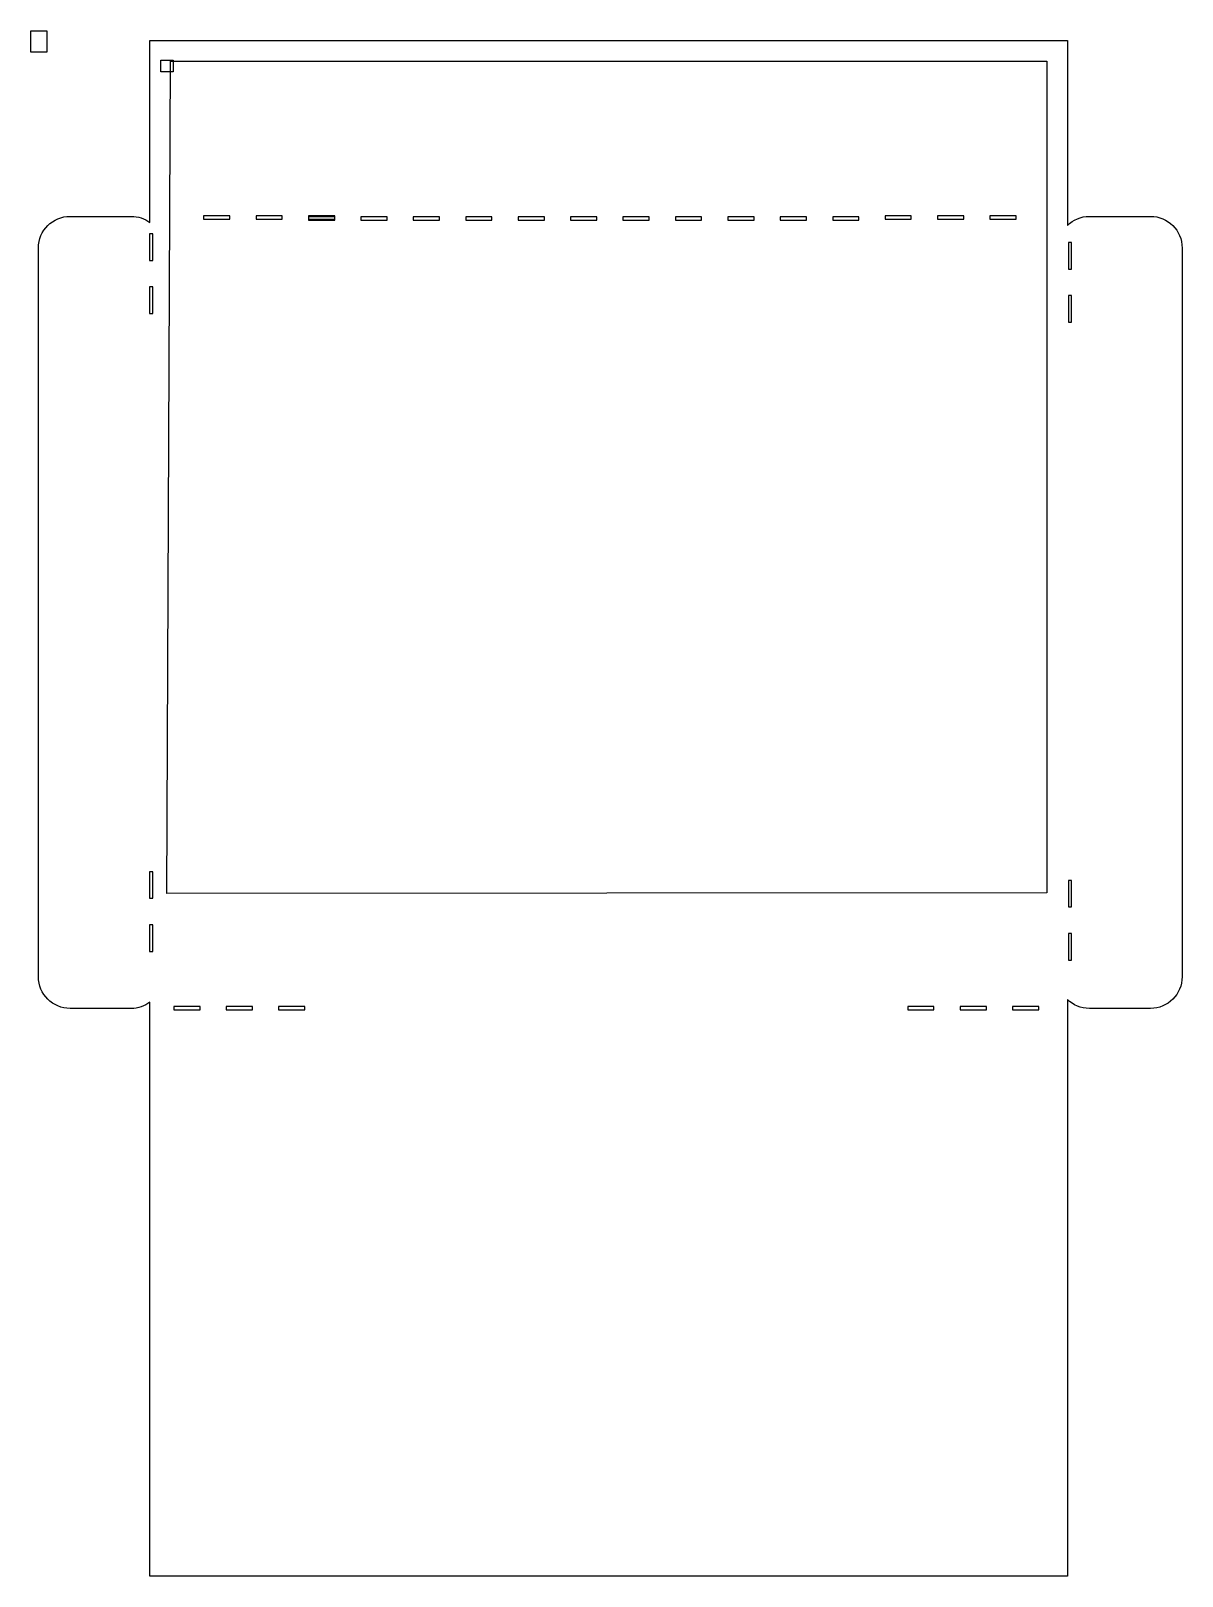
# Model space of a CAD drawing. Header units: centimetres. Extents: x -10.5 to 10.4, y -13.9 to 14.1.
import ezdxf

# ---------------------------------------------------------------- set-up
doc = ezdxf.new("R2010")
doc.units = ezdxf.units.CM
doc.header["$MEASUREMENT"] = 0
doc.header["$XCLIPFRAME"] = 0
doc.layers.add('Layer 1', color=7, linetype='Continuous')
picture_1 = doc.add_image_def('image1.jpg', size_in_pixel=(1496, 2008))
picture_2 = doc.add_image_def('image2.jpg', size_in_pixel=(1151, 1089))

msp = doc.modelspace()

# ---------------------------------------------------------------- linework, layer by layer
at = {"layer": 'Layer 1', "lineweight": 25}
for points, knots in [([(-8.36373, 13.94933), (-8.36373, 13.94933), (-8.36373, 11.24727), (-8.36373, 11.24727), (-8.36373, 11.24727), (-8.36373, 11.24727), (-8.36373, 11.20345), (-8.36373, 11.20345), (-8.36373, 11.20345), (-8.36373, 11.20345), (-8.36373, 10.64369), (-8.36373, 10.64369), (-8.36373, 10.64369), (-8.45947, 10.71472), (-8.57796, 10.75697), (-8.70686, 10.75697), (-8.70686, 10.75697), (-8.70686, 10.75697), (-9.81398, 10.75697), (-9.81398, 10.75697), (-9.81398, 10.75697), (-10.13291, 10.75697), (-10.38945, 10.50043), (-10.38945, 10.1815), (-10.38945, 10.1815), (-10.38945, 10.1815), (-10.38945, -3.05924), (-10.38945, -3.05924), (-10.38945, -3.05924), (-10.38945, -3.37817), (-10.13291, -3.63553), (-9.81398, -3.63554), (-9.81398, -3.63554), (-9.81398, -3.63554), (-8.70686, -3.63554), (-8.70686, -3.63554), (-8.70686, -3.63554), (-8.57796, -3.63554), (-8.45947, -3.5933), (-8.36373, -3.52227), (-8.36373, -3.52227), (-8.36373, -3.52227), (-8.36373, -3.63554), (-8.36373, -3.63554), (-8.36373, -3.63554), (-8.36373, -3.63554), (-8.36373, -13.94933), (-8.36373, -13.94933), (-8.36373, -13.94933), (-8.36373, -13.94933), (8.30502, -13.94933), (8.30502, -13.94933), (8.30502, -13.94933), (8.30502, -13.94933), (8.30502, -3.63554), (8.30502, -3.63554), (8.30502, -3.63554), (8.30502, -3.63554), (8.30502, -3.49829), (8.30502, -3.49829), (8.30502, -3.49829), (8.30502, -3.49829), (8.30502, -3.47183), (8.30502, -3.47183), (8.30502, -3.47183), (8.40863, -3.57278), (8.5501, -3.63554), (8.70686, -3.63554), (8.70686, -3.63554), (8.70686, -3.63554), (9.81398, -3.63554), (9.81398, -3.63554), (9.81398, -3.63554), (10.13291, -3.63554), (10.38945, -3.37817), (10.38945, -3.05924), (10.38945, -3.05924), (10.38945, -3.05924), (10.38945, 10.1815), (10.38945, 10.1815), (10.38945, 10.1815), (10.38945, 10.50043), (10.13291, 10.75697), (9.81398, 10.75697), (9.81398, 10.75697), (9.81398, 10.75697), (8.70686, 10.75697), (8.70686, 10.75697), (8.70686, 10.75697), (8.5501, 10.75697), (8.40864, 10.69421), (8.30502, 10.59326), (8.30502, 10.59326), (8.30502, 10.59326), (8.30502, 11.20346), (8.30502, 11.20346), (8.30502, 11.20346), (8.30502, 11.20346), (8.30502, 11.24728), (8.30502, 11.24728), (8.30502, 11.24728), (8.30502, 11.24728), (8.30502, 13.94934), (8.30502, 13.94934), (8.30502, 13.94934), (8.30502, 13.94934), (-8.36373, 13.94933), (-8.36373, 13.94933)], [0, 0, 0, 0, 0.03571429, 0.03571429, 0.03571429, 0.03571429, 0.07142857, 0.07142857, 0.07142857, 0.07142857, 0.10714286, 0.10714286, 0.10714286, 0.10714286, 0.14285714, 0.14285714, 0.14285714, 0.14285714, 0.17857143, 0.17857143, 0.17857143, 0.17857143, 0.21428571, 0.21428571, 0.21428571, 0.21428571, 0.25, 0.25, 0.25, 0.25, 0.28571429, 0.28571429, 0.28571429, 0.28571429, 0.32142857, 0.32142857, 0.32142857, 0.32142857, 0.35714286, 0.35714286, 0.35714286, 0.35714286, 0.39285714, 0.39285714, 0.39285714, 0.39285714, 0.42857143, 0.42857143, 0.42857143, 0.42857143, 0.46428571, 0.46428571, 0.46428571, 0.46428571, 0.5, 0.5, 0.5, 0.5, 0.53571429, 0.53571429, 0.53571429, 0.53571429, 0.57142857, 0.57142857, 0.57142857, 0.57142857, 0.60714286, 0.60714286, 0.60714286, 0.60714286, 0.64285714, 0.64285714, 0.64285714, 0.64285714, 0.67857143, 0.67857143, 0.67857143, 0.67857143, 0.71428571, 0.71428571, 0.71428571, 0.71428571, 0.75, 0.75, 0.75, 0.75, 0.78571429, 0.78571429, 0.78571429, 0.78571429, 0.82142857, 0.82142857, 0.82142857, 0.82142857, 0.85714286, 0.85714286, 0.85714286, 0.85714286, 0.89285714, 0.89285714, 0.89285714, 0.89285714, 0.92857143, 0.92857143, 0.92857143, 0.92857143, 1, 1, 1, 1]), ([(-7.99331, 13.57891), (-7.99331, 13.57891), (-8.05863, -1.54782), (-8.05863, -1.54782), (-8.05863, -1.54782), (-8.05863, -1.54782), (7.93461, -1.53376), (7.93461, -1.53376), (7.93461, -1.53376), (7.93461, -1.53376), (7.93461, 13.57891), (7.93461, 13.57891), (7.93461, 13.57891), (7.93461, 13.57891), (-7.99331, 13.57891), (-7.99331, 13.57891)], [0, 0, 0, 0, 0.2, 0.2, 0.2, 0.2, 0.4, 0.4, 0.4, 0.4, 0.6, 0.6, 0.6, 0.6, 1, 1, 1, 1]), ([(-7.3889, 10.76854), (-7.3889, 10.76854), (-6.91265, 10.76854), (-6.91265, 10.76854), (-6.91265, 10.76854), (-6.91265, 10.76854), (-6.91265, 10.70818), (-6.91265, 10.70818), (-6.91265, 10.70818), (-6.91265, 10.70818), (-7.3889, 10.70818), (-7.3889, 10.70818), (-7.3889, 10.70818), (-7.3889, 10.70818), (-7.3889, 10.76854), (-7.3889, 10.76854)], [0, 0, 0, 0, 0.2, 0.2, 0.2, 0.2, 0.4, 0.4, 0.4, 0.4, 0.6, 0.6, 0.6, 0.6, 1, 1, 1, 1]), ([(-6.4364, 10.76854), (-6.4364, 10.76854), (-5.96015, 10.76854), (-5.96015, 10.76854), (-5.96015, 10.76854), (-5.96015, 10.76854), (-5.96015, 10.70818), (-5.96015, 10.70818), (-5.96015, 10.70818), (-5.96015, 10.70818), (-6.4364, 10.70818), (-6.4364, 10.70818), (-6.4364, 10.70818), (-6.4364, 10.70818), (-6.4364, 10.76854), (-6.4364, 10.76854)], [0, 0, 0, 0, 0.2, 0.2, 0.2, 0.2, 0.4, 0.4, 0.4, 0.4, 0.6, 0.6, 0.6, 0.6, 1, 1, 1, 1]), ([(-5.4839, 10.76854), (-5.4839, 10.76854), (-5.00765, 10.76854), (-5.00765, 10.76854), (-5.00765, 10.76854), (-5.00765, 10.76854), (-5.00765, 10.70818), (-5.00765, 10.70818), (-5.00765, 10.70818), (-5.00765, 10.70818), (-5.4839, 10.70818), (-5.4839, 10.70818), (-5.4839, 10.70818), (-5.4839, 10.70818), (-5.4839, 10.76854), (-5.4839, 10.76854)], [0, 0, 0, 0, 0.2, 0.2, 0.2, 0.2, 0.4, 0.4, 0.4, 0.4, 0.6, 0.6, 0.6, 0.6, 1, 1, 1, 1]), ([(-5.4839, 10.74622), (-5.4839, 10.74622), (-5.00765, 10.74622), (-5.00765, 10.74622), (-5.00765, 10.74622), (-5.00765, 10.74622), (-5.00765, 10.68669), (-5.00765, 10.68669), (-5.00765, 10.68669), (-5.00765, 10.68669), (-5.4839, 10.68669), (-5.4839, 10.68669), (-5.4839, 10.68669), (-5.4839, 10.68669), (-5.4839, 10.74622), (-5.4839, 10.74622)], [0, 0, 0, 0, 0.2, 0.2, 0.2, 0.2, 0.4, 0.4, 0.4, 0.4, 0.6, 0.6, 0.6, 0.6, 1, 1, 1, 1]), ([(-4.5314, 10.74622), (-4.5314, 10.74622), (-4.05515, 10.74622), (-4.05515, 10.74622), (-4.05515, 10.74622), (-4.05515, 10.74622), (-4.05515, 10.68669), (-4.05515, 10.68669), (-4.05515, 10.68669), (-4.05515, 10.68669), (-4.5314, 10.68669), (-4.5314, 10.68669), (-4.5314, 10.68669), (-4.5314, 10.68669), (-4.5314, 10.74622), (-4.5314, 10.74622)], [0, 0, 0, 0, 0.2, 0.2, 0.2, 0.2, 0.4, 0.4, 0.4, 0.4, 0.6, 0.6, 0.6, 0.6, 1, 1, 1, 1]), ([(-3.5789, 10.74622), (-3.5789, 10.74622), (-3.10265, 10.74622), (-3.10265, 10.74622), (-3.10265, 10.74622), (-3.10265, 10.74622), (-3.10265, 10.68669), (-3.10265, 10.68669), (-3.10265, 10.68669), (-3.10265, 10.68669), (-3.5789, 10.68669), (-3.5789, 10.68669), (-3.5789, 10.68669), (-3.5789, 10.68669), (-3.5789, 10.74622), (-3.5789, 10.74622)], [0, 0, 0, 0, 0.2, 0.2, 0.2, 0.2, 0.4, 0.4, 0.4, 0.4, 0.6, 0.6, 0.6, 0.6, 1, 1, 1, 1]), ([(-2.6264, 10.74622), (-2.6264, 10.74622), (-2.15015, 10.74622), (-2.15015, 10.74622), (-2.15015, 10.74622), (-2.15015, 10.74622), (-2.15015, 10.68669), (-2.15015, 10.68669), (-2.15015, 10.68669), (-2.15015, 10.68669), (-2.6264, 10.68669), (-2.6264, 10.68669), (-2.6264, 10.68669), (-2.6264, 10.68669), (-2.6264, 10.74622), (-2.6264, 10.74622)], [0, 0, 0, 0, 0.2, 0.2, 0.2, 0.2, 0.4, 0.4, 0.4, 0.4, 0.6, 0.6, 0.6, 0.6, 1, 1, 1, 1]), ([(-1.6739, 10.74622), (-1.6739, 10.74622), (-1.19765, 10.74622), (-1.19765, 10.74622), (-1.19765, 10.74622), (-1.19765, 10.74622), (-1.19765, 10.68669), (-1.19765, 10.68669), (-1.19765, 10.68669), (-1.19765, 10.68669), (-1.6739, 10.68669), (-1.6739, 10.68669), (-1.6739, 10.68669), (-1.6739, 10.68669), (-1.6739, 10.74622), (-1.6739, 10.74622)], [0, 0, 0, 0, 0.2, 0.2, 0.2, 0.2, 0.4, 0.4, 0.4, 0.4, 0.6, 0.6, 0.6, 0.6, 1, 1, 1, 1]), ([(-0.7214, 10.74622), (-0.7214, 10.74622), (-0.24515, 10.74622), (-0.24515, 10.74622), (-0.24515, 10.74622), (-0.24515, 10.74622), (-0.24515, 10.68669), (-0.24515, 10.68669), (-0.24515, 10.68669), (-0.24515, 10.68669), (-0.7214, 10.68669), (-0.7214, 10.68669), (-0.7214, 10.68669), (-0.7214, 10.68669), (-0.7214, 10.74622), (-0.7214, 10.74622)], [0, 0, 0, 0, 0.2, 0.2, 0.2, 0.2, 0.4, 0.4, 0.4, 0.4, 0.6, 0.6, 0.6, 0.6, 1, 1, 1, 1]), ([(0.2311, 10.74622), (0.2311, 10.74622), (0.70735, 10.74622), (0.70735, 10.74622), (0.70735, 10.74622), (0.70735, 10.74622), (0.70735, 10.68669), (0.70735, 10.68669), (0.70735, 10.68669), (0.70735, 10.68669), (0.2311, 10.68669), (0.2311, 10.68669), (0.2311, 10.68669), (0.2311, 10.68669), (0.2311, 10.74622), (0.2311, 10.74622)], [0, 0, 0, 0, 0.2, 0.2, 0.2, 0.2, 0.4, 0.4, 0.4, 0.4, 0.6, 0.6, 0.6, 0.6, 1, 1, 1, 1]), ([(1.1836, 10.74622), (1.1836, 10.74622), (1.65985, 10.74622), (1.65985, 10.74622), (1.65985, 10.74622), (1.65985, 10.74622), (1.65985, 10.68669), (1.65985, 10.68669), (1.65985, 10.68669), (1.65985, 10.68669), (1.1836, 10.68669), (1.1836, 10.68669), (1.1836, 10.68669), (1.1836, 10.68669), (1.1836, 10.74622), (1.1836, 10.74622)], [0, 0, 0, 0, 0.2, 0.2, 0.2, 0.2, 0.4, 0.4, 0.4, 0.4, 0.6, 0.6, 0.6, 0.6, 1, 1, 1, 1]), ([(2.1361, 10.74622), (2.1361, 10.74622), (2.61235, 10.74622), (2.61235, 10.74622), (2.61235, 10.74622), (2.61235, 10.74622), (2.61235, 10.68669), (2.61235, 10.68669), (2.61235, 10.68669), (2.61235, 10.68669), (2.1361, 10.68669), (2.1361, 10.68669), (2.1361, 10.68669), (2.1361, 10.68669), (2.1361, 10.74622), (2.1361, 10.74622)], [0, 0, 0, 0, 0.2, 0.2, 0.2, 0.2, 0.4, 0.4, 0.4, 0.4, 0.6, 0.6, 0.6, 0.6, 1, 1, 1, 1]), ([(3.0886, 10.74622), (3.0886, 10.74622), (3.56485, 10.74622), (3.56485, 10.74622), (3.56485, 10.74622), (3.56485, 10.74622), (3.56485, 10.68669), (3.56485, 10.68669), (3.56485, 10.68669), (3.56485, 10.68669), (3.0886, 10.68669), (3.0886, 10.68669), (3.0886, 10.68669), (3.0886, 10.68669), (3.0886, 10.74622), (3.0886, 10.74622)], [0, 0, 0, 0, 0.2, 0.2, 0.2, 0.2, 0.4, 0.4, 0.4, 0.4, 0.6, 0.6, 0.6, 0.6, 1, 1, 1, 1]), ([(4.0411, 10.74622), (4.0411, 10.74622), (4.51735, 10.74622), (4.51735, 10.74622), (4.51735, 10.74622), (4.51735, 10.74622), (4.51735, 10.68669), (4.51735, 10.68669), (4.51735, 10.68669), (4.51735, 10.68669), (4.0411, 10.68669), (4.0411, 10.68669), (4.0411, 10.68669), (4.0411, 10.68669), (4.0411, 10.74622), (4.0411, 10.74622)], [0, 0, 0, 0, 0.2, 0.2, 0.2, 0.2, 0.4, 0.4, 0.4, 0.4, 0.6, 0.6, 0.6, 0.6, 1, 1, 1, 1]), ([(4.9936, 10.76854), (4.9936, 10.76854), (5.46985, 10.76854), (5.46985, 10.76854), (5.46985, 10.76854), (5.46985, 10.76854), (5.46985, 10.70818), (5.46985, 10.70818), (5.46985, 10.70818), (5.46985, 10.70818), (4.9936, 10.70818), (4.9936, 10.70818), (4.9936, 10.70818), (4.9936, 10.70818), (4.9936, 10.76854), (4.9936, 10.76854)], [0, 0, 0, 0, 0.2, 0.2, 0.2, 0.2, 0.4, 0.4, 0.4, 0.4, 0.6, 0.6, 0.6, 0.6, 1, 1, 1, 1]), ([(5.9461, 10.76854), (5.9461, 10.76854), (6.42235, 10.76854), (6.42235, 10.76854), (6.42235, 10.76854), (6.42235, 10.76854), (6.42235, 10.70818), (6.42235, 10.70818), (6.42235, 10.70818), (6.42235, 10.70818), (5.9461, 10.70818), (5.9461, 10.70818), (5.9461, 10.70818), (5.9461, 10.70818), (5.9461, 10.76854), (5.9461, 10.76854)], [0, 0, 0, 0, 0.2, 0.2, 0.2, 0.2, 0.4, 0.4, 0.4, 0.4, 0.6, 0.6, 0.6, 0.6, 1, 1, 1, 1]), ([(6.8986, 10.76854), (6.8986, 10.76854), (7.37485, 10.76854), (7.37485, 10.76854), (7.37485, 10.76854), (7.37485, 10.76854), (7.37485, 10.70818), (7.37485, 10.70818), (7.37485, 10.70818), (7.37485, 10.70818), (6.8986, 10.70818), (6.8986, 10.70818), (6.8986, 10.70818), (6.8986, 10.70818), (6.8986, 10.76854), (6.8986, 10.76854)], [0, 0, 0, 0, 0.2, 0.2, 0.2, 0.2, 0.4, 0.4, 0.4, 0.4, 0.6, 0.6, 0.6, 0.6, 1, 1, 1, 1]), ([(-8.37117, 10.44029), (-8.37117, 10.44029), (-8.31164, 10.44029), (-8.31164, 10.44029), (-8.31164, 10.44029), (-8.31164, 10.44029), (-8.31164, 9.9566), (-8.31164, 9.9566), (-8.31164, 9.9566), (-8.31164, 9.9566), (-8.37117, 9.9566), (-8.37117, 9.9566), (-8.37117, 9.9566), (-8.37117, 9.9566), (-8.37117, 10.44029), (-8.37117, 10.44029)], [0, 0, 0, 0, 0.2, 0.2, 0.2, 0.2, 0.4, 0.4, 0.4, 0.4, 0.6, 0.6, 0.6, 0.6, 1, 1, 1, 1]), ([(8.32321, 10.28154), (8.32321, 10.28154), (8.38274, 10.28154), (8.38274, 10.28154), (8.38274, 10.28154), (8.38274, 10.28154), (8.38274, 9.79868), (8.38274, 9.79868), (8.38274, 9.79868), (8.38274, 9.79868), (8.32321, 9.79868), (8.32321, 9.79868), (8.32321, 9.79868), (8.32321, 9.79868), (8.32321, 10.28154), (8.32321, 10.28154)], [0, 0, 0, 0, 0.2, 0.2, 0.2, 0.2, 0.4, 0.4, 0.4, 0.4, 0.6, 0.6, 0.6, 0.6, 1, 1, 1, 1]), ([(-8.37117, 9.47374), (-8.37117, 9.47374), (-8.31164, 9.47374), (-8.31164, 9.47374), (-8.31164, 9.47374), (-8.31164, 9.47374), (-8.31164, 8.99088), (-8.31164, 8.99088), (-8.31164, 8.99088), (-8.31164, 8.99088), (-8.37117, 8.99088), (-8.37117, 8.99088), (-8.37117, 8.99088), (-8.37117, 8.99088), (-8.37117, 9.47374), (-8.37117, 9.47374)], [0, 0, 0, 0, 0.2, 0.2, 0.2, 0.2, 0.4, 0.4, 0.4, 0.4, 0.6, 0.6, 0.6, 0.6, 1, 1, 1, 1]), ([(8.32321, 9.31581), (8.32321, 9.31581), (8.38274, 9.31581), (8.38274, 9.31581), (8.38274, 9.31581), (8.38274, 9.31581), (8.38274, 8.83295), (8.38274, 8.83295), (8.38274, 8.83295), (8.38274, 8.83295), (8.32321, 8.83295), (8.32321, 8.83295), (8.32321, 8.83295), (8.32321, 8.83295), (8.32321, 9.31581), (8.32321, 9.31581)], [0, 0, 0, 0, 0.2, 0.2, 0.2, 0.2, 0.4, 0.4, 0.4, 0.4, 0.6, 0.6, 0.6, 0.6, 1, 1, 1, 1]), ([(-8.37117, -1.15011), (-8.37117, -1.15011), (-8.31164, -1.15011), (-8.31164, -1.15011), (-8.31164, -1.15011), (-8.31164, -1.15011), (-8.31164, -1.63297), (-8.31164, -1.63297), (-8.31164, -1.63297), (-8.31164, -1.63297), (-8.37117, -1.63297), (-8.37117, -1.63297), (-8.37117, -1.63297), (-8.37117, -1.63297), (-8.37117, -1.15011), (-8.37117, -1.15011)], [0, 0, 0, 0, 0.2, 0.2, 0.2, 0.2, 0.4, 0.4, 0.4, 0.4, 0.6, 0.6, 0.6, 0.6, 1, 1, 1, 1]), ([(8.32321, -1.30886), (8.32321, -1.30886), (8.38274, -1.30886), (8.38274, -1.30886), (8.38274, -1.30886), (8.38274, -1.30886), (8.38274, -1.79172), (8.38274, -1.79172), (8.38274, -1.79172), (8.38274, -1.79172), (8.32321, -1.79172), (8.32321, -1.79172), (8.32321, -1.79172), (8.32321, -1.79172), (8.32321, -1.30886), (8.32321, -1.30886)], [0, 0, 0, 0, 0.2, 0.2, 0.2, 0.2, 0.4, 0.4, 0.4, 0.4, 0.6, 0.6, 0.6, 0.6, 1, 1, 1, 1]), ([(-8.37117, -2.11584), (-8.37117, -2.11584), (-8.31164, -2.11584), (-8.31164, -2.11584), (-8.31164, -2.11584), (-8.31164, -2.11584), (-8.31164, -2.5987), (-8.31164, -2.5987), (-8.31164, -2.5987), (-8.31164, -2.5987), (-8.37117, -2.5987), (-8.37117, -2.5987), (-8.37117, -2.5987), (-8.37117, -2.5987), (-8.37117, -2.11584), (-8.37117, -2.11584)], [0, 0, 0, 0, 0.2, 0.2, 0.2, 0.2, 0.4, 0.4, 0.4, 0.4, 0.6, 0.6, 0.6, 0.6, 1, 1, 1, 1]), ([(8.32321, -2.27459), (8.32321, -2.27459), (8.38274, -2.27459), (8.38274, -2.27459), (8.38274, -2.27459), (8.38274, -2.27459), (8.38274, -2.75745), (8.38274, -2.75745), (8.38274, -2.75745), (8.38274, -2.75745), (8.32321, -2.75745), (8.32321, -2.75745), (8.32321, -2.75745), (8.32321, -2.75745), (8.32321, -2.27459), (8.32321, -2.27459)], [0, 0, 0, 0, 0.2, 0.2, 0.2, 0.2, 0.4, 0.4, 0.4, 0.4, 0.6, 0.6, 0.6, 0.6, 1, 1, 1, 1]), ([(-7.93047, -3.60081), (-7.93047, -3.60081), (-7.45422, -3.60081), (-7.45422, -3.60081), (-7.45422, -3.60081), (-7.45422, -3.60081), (-7.45422, -3.66117), (-7.45422, -3.66117), (-7.45422, -3.66117), (-7.45422, -3.66117), (-7.93047, -3.66117), (-7.93047, -3.66117), (-7.93047, -3.66117), (-7.93047, -3.66117), (-7.93047, -3.60081), (-7.93047, -3.60081)], [0, 0, 0, 0, 0.2, 0.2, 0.2, 0.2, 0.4, 0.4, 0.4, 0.4, 0.6, 0.6, 0.6, 0.6, 1, 1, 1, 1]), ([(-6.97797, -3.60081), (-6.97797, -3.60081), (-6.50172, -3.60081), (-6.50172, -3.60081), (-6.50172, -3.60081), (-6.50172, -3.60081), (-6.50172, -3.66117), (-6.50172, -3.66117), (-6.50172, -3.66117), (-6.50172, -3.66117), (-6.97797, -3.66117), (-6.97797, -3.66117), (-6.97797, -3.66117), (-6.97797, -3.66117), (-6.97797, -3.60081), (-6.97797, -3.60081)], [0, 0, 0, 0, 0.2, 0.2, 0.2, 0.2, 0.4, 0.4, 0.4, 0.4, 0.6, 0.6, 0.6, 0.6, 1, 1, 1, 1]), ([(-6.02547, -3.60081), (-6.02547, -3.60081), (-5.54922, -3.60081), (-5.54922, -3.60081), (-5.54922, -3.60081), (-5.54922, -3.60081), (-5.54922, -3.66117), (-5.54922, -3.66117), (-5.54922, -3.66117), (-5.54922, -3.66117), (-6.02547, -3.66117), (-6.02547, -3.66117), (-6.02547, -3.66117), (-6.02547, -3.66117), (-6.02547, -3.60081), (-6.02547, -3.60081)], [0, 0, 0, 0, 0.2, 0.2, 0.2, 0.2, 0.4, 0.4, 0.4, 0.4, 0.6, 0.6, 0.6, 0.6, 1, 1, 1, 1]), ([(5.40453, -3.60081), (5.40453, -3.60081), (5.88078, -3.60081), (5.88078, -3.60081), (5.88078, -3.60081), (5.88078, -3.60081), (5.88078, -3.66117), (5.88078, -3.66117), (5.88078, -3.66117), (5.88078, -3.66117), (5.40453, -3.66117), (5.40453, -3.66117), (5.40453, -3.66117), (5.40453, -3.66117), (5.40453, -3.60081), (5.40453, -3.60081)], [0, 0, 0, 0, 0.2, 0.2, 0.2, 0.2, 0.4, 0.4, 0.4, 0.4, 0.6, 0.6, 0.6, 0.6, 1, 1, 1, 1]), ([(6.35703, -3.60081), (6.35703, -3.60081), (6.83328, -3.60081), (6.83328, -3.60081), (6.83328, -3.60081), (6.83328, -3.60081), (6.83328, -3.66117), (6.83328, -3.66117), (6.83328, -3.66117), (6.83328, -3.66117), (6.35703, -3.66117), (6.35703, -3.66117), (6.35703, -3.66117), (6.35703, -3.66117), (6.35703, -3.60081), (6.35703, -3.60081)], [0, 0, 0, 0, 0.2, 0.2, 0.2, 0.2, 0.4, 0.4, 0.4, 0.4, 0.6, 0.6, 0.6, 0.6, 1, 1, 1, 1]), ([(7.30953, -3.60081), (7.30953, -3.60081), (7.78578, -3.60081), (7.78578, -3.60081), (7.78578, -3.60081), (7.78578, -3.60081), (7.78578, -3.66117), (7.78578, -3.66117), (7.78578, -3.66117), (7.78578, -3.66117), (7.30953, -3.66117), (7.30953, -3.66117), (7.30953, -3.66117), (7.30953, -3.66117), (7.30953, -3.60081), (7.30953, -3.60081)], [0, 0, 0, 0, 0.2, 0.2, 0.2, 0.2, 0.4, 0.4, 0.4, 0.4, 0.6, 0.6, 0.6, 0.6, 1, 1, 1, 1])]:
    msp.add_open_spline(points, degree=3, knots=knots, dxfattribs=at)

# ---------------------------------------------------------------- pictures from other files: only their frames are drawn
at = {"layer": 'Layer 1', "color": 0}
image = msp.add_image(picture_1, insert=(-10.38945, -13.94933), size_in_units=(20.77778, 27.88889), dxfattribs=at)
image.set_boundary_path([(-10.3895, -13.9493), (10.3895, 13.9493)])
image.dxf.flags = 3
at = {"layer": 'Layer 1'}
image = msp.add_image(picture_2, insert=(-8.05863, -1.54782), size_in_units=(15.98611, 15.125), dxfattribs=at)
image.set_boundary_path([(-8.0586, -1.5478), (7.9346, 13.5789)])
image.dxf.flags = 3

doc.saveas('drawing.dxf')
